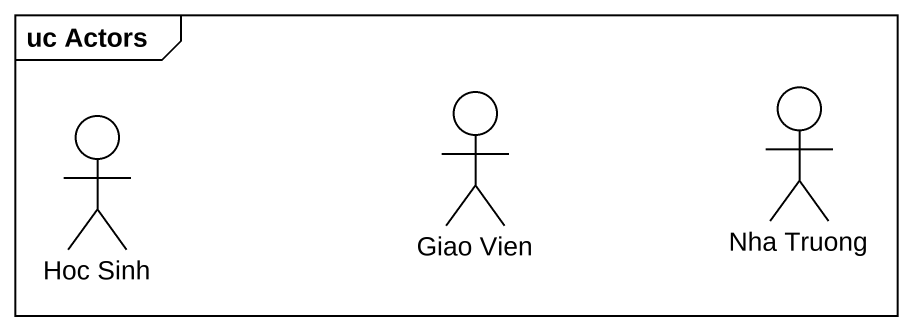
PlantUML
@startuml
mainframe uc Actors
actor "Hoc Sinh" as Hoc_Sinh
actor "Giao Vien" as Giao_Vien
actor "Nha Truong" as Nha_Truong
@enduml
